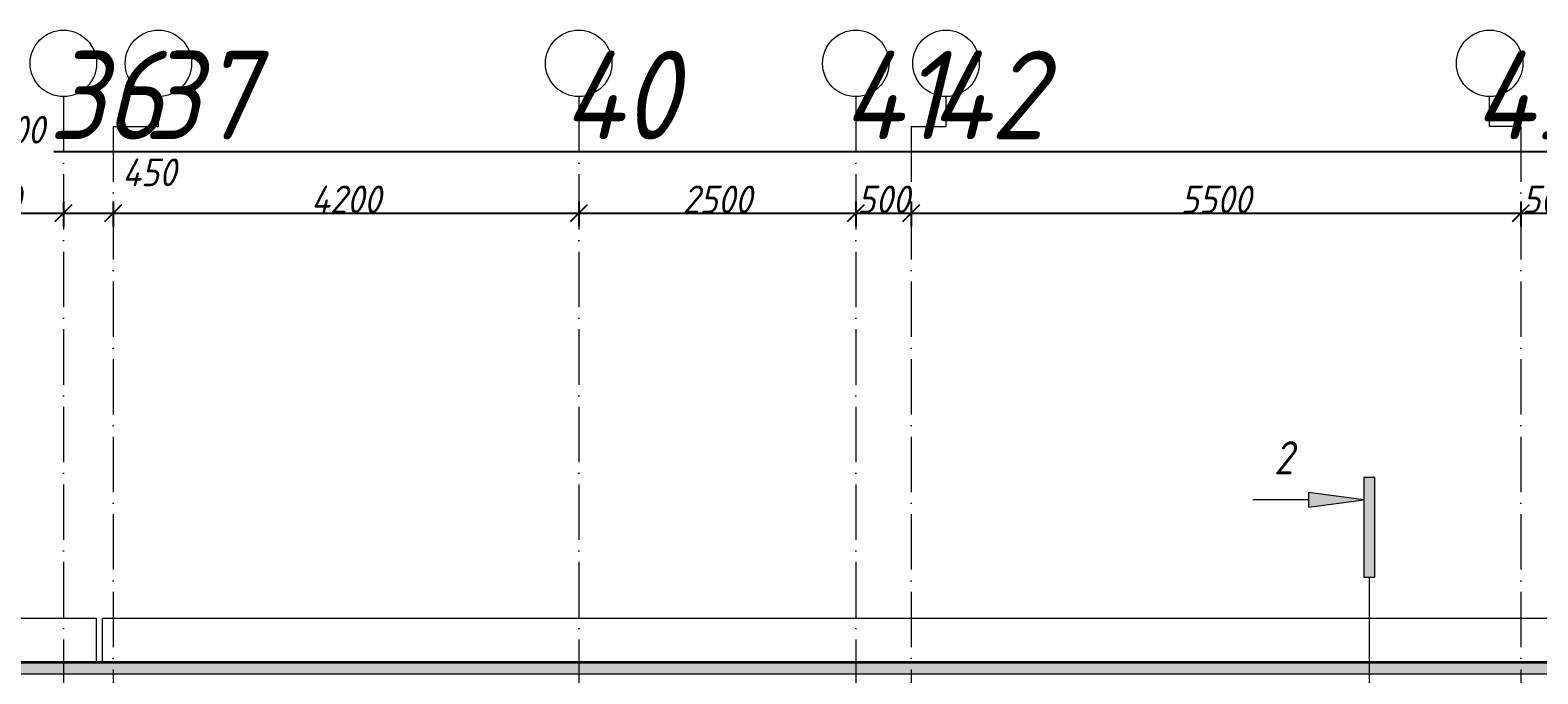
# Model space of a CAD drawing. Header units: millimetres. Extents: x -12989 to 629078, y -109036 to 555275.
# Drawn here: x 563189 to 576794, y 513810 to 519621 of the extents above; entities that cross this region are included whole.
import ezdxf

# ---------------------------------------------------------------- set-up
doc = ezdxf.new("R2010")
doc.units = ezdxf.units.MM
doc.linetypes.add('50_200_ШТРИХ_1Т_ш5_п1_п1_', pattern=[700, 500, -100, 0, -100])
for name, color, linetype, lineweight in [('A-____-____-DIMS', 7, 'Continuous', 9), ('A-FLOR-____-OTLN', 7, 'Continuous', 9), ('A-WALL-____-MCUT', 7, 'Continuous', 13), ('A-WALL-____-MCUT-3', 7, 'Continuous', 9), ('A-WALL-____-PATT-1', 7, 'Continuous', 9), ('G-____-____-SYMB', 7, 'Continuous', 9), ('S-GRID-____-IDEN', 7, 'Continuous', 9), ('S-GRID-____-OTLN', 7, 'Continuous', 9), ('S-GRID-____-OTLN-1', 7, '50_200_ШТРИХ_1Т_ш5_п1_п1_', 9)]:
    doc.layers.add(name, color=color, linetype=linetype, lineweight=lineweight)
doc.layers.add('G-____-____-SYMB-1', color=9, linetype='Continuous', lineweight=9, true_color=0x808080)
doc.styles.add('ISOCPEUR_I', font='isocpeui.ttf', dxfattribs={"width": 0.9, "height": 2.5})
doc.styles.add('ISOCPEUR_I_1', font='isocpeui.ttf', dxfattribs={"width": 0.85, "height": 2.5})
doc.styles.add('ISOCPEUR_I_9', font='isocpeui.ttf', dxfattribs={"width": 0.9, "height": 250})
doc.dimstyles.new('ISO-2_5_0_9К_БОЛЬШОЙ_ОСИ', dxfattribs={"dimscale": 304.8, "dimtxt": 248.995294, "dimasz": 0.492126, "dimexe": 0.393701, "dimexo": 0, "dimgap": 0, "dimtad": 1, "dimdec": 0, "dimzin": 0, "dimdsep": 46, "dimtxsty": 'ISOCPEUR_I_9', "dimblk1": 'OBLIQUE', "dimblk2": 'OBLIQUE', "dimsah": 1, "dimcen": 0.09, "dimdle": 0.393701, "dimazin": 0, "dimtfac": 1, "dimtdec": 4, "dimtix": 1, "dimtmove": 0, "dimatfit": 3, "dimfxl": 1, "dimtvp": 1, "dimtolj": 1, "dimtzin": 0, "dimarcsym": 2})
doc.dimstyles.new('ISO-2_5_0_9К_БОЛЬШОЙ_ОСИ_1', dxfattribs={"dimscale": 304.8, "dimtxt": 248.995294, "dimasz": 0.492126, "dimexe": 0.393701, "dimexo": 0, "dimgap": 0, "dimtad": 1, "dimdec": 0, "dimzin": 0, "dimdsep": 46, "dimtxsty": 'ISOCPEUR_I_9', "dimblk1": 'OBLIQUE', "dimblk2": 'OBLIQUE', "dimsah": 1, "dimcen": 0.09, "dimdle": 0.393701, "dimazin": 0, "dimtfac": 1, "dimtdec": 4, "dimtix": 1, "dimtmove": 1, "dimatfit": 3, "dimfxl": 1, "dimtvp": 1, "dimtolj": 1, "dimtzin": 0, "dimarcsym": 2})
doc.dimstyles.new('ISO-2_5_0_9К_БОЛЬШОЙ_ОСИ_2', dxfattribs={"dimscale": 304.8, "dimtxt": 248.995294, "dimasz": 0.492126, "dimexe": 0.393701, "dimexo": 0, "dimgap": 0, "dimtad": 1, "dimdec": 0, "dimzin": 0, "dimdsep": 46, "dimtxsty": 'ISOCPEUR_I_9', "dimblk1": 'OBLIQUE', "dimblk2": 'OBLIQUE', "dimsah": 1, "dimcen": 0.09, "dimdle": 0.393701, "dimazin": 0, "dimtfac": 1, "dimtdec": 4, "dimtix": 1, "dimtmove": 2, "dimatfit": 3, "dimfxl": 1, "dimtvp": 1, "dimtolj": 1, "dimtzin": 0, "dimarcsym": 2})

# ---------------------------------------------------------------- blocks, each defined once
blk = doc.blocks.new('Ось сетки - Круг_Ø6_00__ISO-2_5_0_9K_-25732049-АР1_Кладочный план подвала в осях 1-64_Ю-ЯЯ')
at = {"layer": 'S-GRID-____-IDEN'}
blk.add_circle((0, 0), 3, dxfattribs=at)
blk = doc.blocks.new('_Oblique')
at = {"color": 0, "linetype": 'ByBlock', "lineweight": -2}
blk.add_line((-0.5, -0.5), (0.5, 0.5), dxfattribs=at)
blk = doc.blocks.new('*D6569')
at = {"layer": 'A-____-____-DIMS', "color": 0, "lineweight": -2, "transparency": 16777216}
for p, q in [((562019, 517968), (563609, 517968)), ((562139, 518074), (562139, 517848)), ((563489, 518074), (563489, 517848))]:
    blk.add_line(p, q, dxfattribs=at)
at = {"layer": 'Defpoints', "color": 0, "transparency": 16777216}
for p in [(562139, 518074), (563489, 518074), (563489, 517968)]:
    blk.add_point(p, dxfattribs=at)
at = {"layer": 'A-____-____-DIMS', "color": 0, "lineweight": -2, "transparency": 16777216, "xscale": 150, "yscale": 150, "zscale": 150, "rotation": 180}
blk.add_blockref('_Oblique', (562139, 517968), dxfattribs=at)
at = {"layer": 'A-____-____-DIMS', "color": 0, "lineweight": -2, "transparency": 16777216, "xscale": 150, "yscale": 150, "zscale": 150}
blk.add_blockref('_Oblique', (563489, 517968), dxfattribs=at)
at = {"layer": 'A-____-____-DIMS', "color": 0, "transparency": 16777216, "insert": (562814, 518093), "char_height": 250, "width": 701.02, "attachment_point": 5, "style": 'ISOCPEUR_I_9'}
blk.add_mtext('\\A1;1350', dxfattribs=at)
blk = doc.blocks.new('*D6570')
at = {"layer": 'A-____-____-DIMS', "color": 0, "lineweight": -2, "transparency": 16777216}
for p, q in [((563369, 517968), (564059, 517968)), ((563489, 518074), (563489, 517848)), ((563939, 518074), (563939, 517848))]:
    blk.add_line(p, q, dxfattribs=at)
at = {"layer": 'Defpoints', "color": 0, "transparency": 16777216}
for p in [(563489, 518074), (563939, 518074), (563939, 517968)]:
    blk.add_point(p, dxfattribs=at)
at = {"layer": 'A-____-____-DIMS', "color": 0, "lineweight": -2, "transparency": 16777216, "xscale": 150, "yscale": 150, "zscale": 150, "rotation": 180}
blk.add_blockref('_Oblique', (563489, 517968), dxfattribs=at)
at = {"layer": 'A-____-____-DIMS', "color": 0, "lineweight": -2, "transparency": 16777216, "xscale": 150, "yscale": 150, "zscale": 150}
blk.add_blockref('_Oblique', (563939, 517968), dxfattribs=at)
at = {"layer": 'A-____-____-DIMS', "color": 0, "transparency": 16777216, "insert": (564019, 518462), "char_height": 250, "width": 591.84, "attachment_point": 1, "line_spacing_factor": 1.149209, "style": 'ISOCPEUR_I_9'}
blk.add_mtext('\\A1;450', dxfattribs=at)
blk = doc.blocks.new('*D6571')
at = {"layer": 'A-____-____-DIMS', "color": 0, "lineweight": -2, "transparency": 16777216}
for p, q in [((563819, 517968), (568259, 517968)), ((563939, 518074), (563939, 517848)), ((568139, 518074), (568139, 517848))]:
    blk.add_line(p, q, dxfattribs=at)
at = {"layer": 'Defpoints', "color": 0, "transparency": 16777216}
for p in [(563939, 518074), (568139, 518074), (568139, 517968)]:
    blk.add_point(p, dxfattribs=at)
at = {"layer": 'A-____-____-DIMS', "color": 0, "lineweight": -2, "transparency": 16777216, "xscale": 150, "yscale": 150, "zscale": 150, "rotation": 180}
blk.add_blockref('_Oblique', (563939, 517968), dxfattribs=at)
at = {"layer": 'A-____-____-DIMS', "color": 0, "lineweight": -2, "transparency": 16777216, "xscale": 150, "yscale": 150, "zscale": 150}
blk.add_blockref('_Oblique', (568139, 517968), dxfattribs=at)
at = {"layer": 'A-____-____-DIMS', "color": 0, "transparency": 16777216, "insert": (566039, 518093), "char_height": 250, "width": 781.46, "attachment_point": 5, "style": 'ISOCPEUR_I_9'}
blk.add_mtext('\\A1;4200', dxfattribs=at)
blk = doc.blocks.new('*D6572')
at = {"layer": 'A-____-____-DIMS', "color": 0, "lineweight": -2, "transparency": 16777216}
for p, q in [((568019, 517968), (570759, 517968)), ((568139, 518074), (568139, 517848)), ((570639, 518074), (570639, 517848))]:
    blk.add_line(p, q, dxfattribs=at)
at = {"layer": 'Defpoints', "color": 0, "transparency": 16777216}
for p in [(568139, 518074), (570639, 518074), (570639, 517968)]:
    blk.add_point(p, dxfattribs=at)
at = {"layer": 'A-____-____-DIMS', "color": 0, "lineweight": -2, "transparency": 16777216, "xscale": 150, "yscale": 150, "zscale": 150, "rotation": 180}
blk.add_blockref('_Oblique', (568139, 517968), dxfattribs=at)
at = {"layer": 'A-____-____-DIMS', "color": 0, "lineweight": -2, "transparency": 16777216, "xscale": 150, "yscale": 150, "zscale": 150}
blk.add_blockref('_Oblique', (570639, 517968), dxfattribs=at)
at = {"layer": 'A-____-____-DIMS', "color": 0, "transparency": 16777216, "insert": (569389, 518093), "char_height": 250, "width": 758.48, "attachment_point": 5, "style": 'ISOCPEUR_I_9'}
blk.add_mtext('\\A1;2500', dxfattribs=at)
blk = doc.blocks.new('*D6573')
at = {"layer": 'A-____-____-DIMS', "color": 0, "lineweight": -2, "transparency": 16777216}
for p, q in [((570519, 517968), (571259, 517968)), ((570639, 518074), (570639, 517848)), ((571139, 518074), (571139, 517848))]:
    blk.add_line(p, q, dxfattribs=at)
at = {"layer": 'Defpoints', "color": 0, "transparency": 16777216}
for p in [(570639, 518074), (571139, 518074), (571139, 517968)]:
    blk.add_point(p, dxfattribs=at)
at = {"layer": 'A-____-____-DIMS', "color": 0, "lineweight": -2, "transparency": 16777216, "xscale": 150, "yscale": 150, "zscale": 150, "rotation": 180}
blk.add_blockref('_Oblique', (570639, 517968), dxfattribs=at)
at = {"layer": 'A-____-____-DIMS', "color": 0, "lineweight": -2, "transparency": 16777216, "xscale": 150, "yscale": 150, "zscale": 150}
blk.add_blockref('_Oblique', (571139, 517968), dxfattribs=at)
at = {"layer": 'A-____-____-DIMS', "color": 0, "transparency": 16777216, "insert": (570889, 518093), "char_height": 250, "width": 568.86, "attachment_point": 5, "style": 'ISOCPEUR_I_9'}
blk.add_mtext('\\A1;500', dxfattribs=at)
blk = doc.blocks.new('*D6574')
at = {"layer": 'A-____-____-DIMS', "color": 0, "lineweight": -2, "transparency": 16777216}
for p, q in [((571019, 517968), (576759, 517968)), ((571139, 518074), (571139, 517848)), ((576639, 518074), (576639, 517848))]:
    blk.add_line(p, q, dxfattribs=at)
at = {"layer": 'Defpoints', "color": 0, "transparency": 16777216}
for p in [(571139, 518074), (576639, 518074), (576639, 517968)]:
    blk.add_point(p, dxfattribs=at)
at = {"layer": 'A-____-____-DIMS', "color": 0, "lineweight": -2, "transparency": 16777216, "xscale": 150, "yscale": 150, "zscale": 150, "rotation": 180}
blk.add_blockref('_Oblique', (571139, 517968), dxfattribs=at)
at = {"layer": 'A-____-____-DIMS', "color": 0, "lineweight": -2, "transparency": 16777216, "xscale": 150, "yscale": 150, "zscale": 150}
blk.add_blockref('_Oblique', (576639, 517968), dxfattribs=at)
at = {"layer": 'A-____-____-DIMS', "color": 0, "transparency": 16777216, "insert": (573889, 518093), "char_height": 250, "width": 758.48, "attachment_point": 5, "style": 'ISOCPEUR_I_9'}
blk.add_mtext('\\A1;5500', dxfattribs=at)
blk = doc.blocks.new('*D6575')
at = {"layer": 'A-____-____-DIMS', "color": 0, "lineweight": -2, "transparency": 16777216}
for p, q in [((576519, 517968), (577259, 517968)), ((576639, 518074), (576639, 517848)), ((577139, 518074), (577139, 517848))]:
    blk.add_line(p, q, dxfattribs=at)
at = {"layer": 'Defpoints', "color": 0, "transparency": 16777216}
for p in [(576639, 518074), (577139, 518074), (577139, 517968)]:
    blk.add_point(p, dxfattribs=at)
at = {"layer": 'A-____-____-DIMS', "color": 0, "lineweight": -2, "transparency": 16777216, "xscale": 150, "yscale": 150, "zscale": 150, "rotation": 180}
blk.add_blockref('_Oblique', (576639, 517968), dxfattribs=at)
at = {"layer": 'A-____-____-DIMS', "color": 0, "lineweight": -2, "transparency": 16777216, "xscale": 150, "yscale": 150, "zscale": 150}
blk.add_blockref('_Oblique', (577139, 517968), dxfattribs=at)
at = {"layer": 'A-____-____-DIMS', "color": 0, "transparency": 16777216, "insert": (576889, 518093), "char_height": 250, "width": 568.86, "attachment_point": 5, "style": 'ISOCPEUR_I_9'}
blk.add_mtext('\\A1;500', dxfattribs=at)
blk = doc.blocks.new('*D6587')
at = {"layer": 'A-____-____-DIMS', "color": 0, "lineweight": -2, "transparency": 16777216}
for p, q in [((511289, 518627), (511289, 518401)), ((614789, 518627), (614789, 518401)), ((511169, 518521), (562522, 518521)), ((614909, 518521), (563401, 518521))]:
    blk.add_line(p, q, dxfattribs=at)
at = {"layer": 'Defpoints', "color": 0, "transparency": 16777216}
for p in [(511289, 518627), (614789, 518627), (614789, 518521)]:
    blk.add_point(p, dxfattribs=at)
at = {"layer": 'A-____-____-DIMS', "color": 0, "lineweight": -2, "transparency": 16777216, "xscale": 150, "yscale": 150, "zscale": 150, "rotation": 180}
blk.add_blockref('_Oblique', (511289, 518521), dxfattribs=at)
at = {"layer": 'A-____-____-DIMS', "color": 0, "lineweight": -2, "transparency": 16777216, "xscale": 150, "yscale": 150, "zscale": 150}
blk.add_blockref('_Oblique', (614789, 518521), dxfattribs=at)
at = {"layer": 'A-____-____-DIMS', "color": 0, "transparency": 16777216, "insert": (562422, 518847), "char_height": 250, "width": 1080.26, "attachment_point": 1, "line_spacing_factor": 1.149209, "style": 'ISOCPEUR_I_9'}
blk.add_mtext('\\A1;103500', dxfattribs=at)
blk = doc.blocks.new('Разрез - Заголовок разреза-10218885-АР1_Кладочный план подвала в осях 1-64_Ю-ЯЯ')
at = {"layer": 'G-____-____-SYMB'}
for points in [[(0, 0.5), (0, -0.5), (-9, -0.5), (-9, 0.5)], [(-6.34, -5.5), (-7.66, -5.5), (-7, -0.5)]]:
    blk.add_hatch(color=256, dxfattribs=at).paths.add_polyline_path(points, flags=0)
for p, q in [((0, 0.5), (-9, 0.5)), ((-9, 0.5), (-9, -0.5)), ((0, -0.5), (0, 0.5)), ((-9, -0.5), (0, -0.5)), ((-7, -0.5), (-7.66, -5.5)), ((-6.34, -5.5), (-7, -0.5)), ((-7.66, -5.5), (-6.34, -5.5)), ((-7, -5.5), (-7, -10.5))]:
    blk.add_line(p, q, dxfattribs=at)

msp = doc.modelspace()

# ---------------------------------------------------------------- hatches: boundary and pattern name
at = {"layer": 'A-WALL-____-PATT-1'}
h = msp.add_hatch(dxfattribs=at)
h.set_pattern_fill('FP_54', color=256, style=0, pattern_type=2)
h.set_pattern_definition([(0, (513638.804, 428127.92), (120.967, 69.841), [80.645, -161.29]), (120, (513638.804, 428127.92), (-120.96808, 69.84086), [80.645, -161.29]), (60, (513638.804, 428127.92), (-8e-05, 139.68186), [0, -161.29, 80.645, 0])])
h.paths.add_polyline_path([(614890.8036, 513810.9591), (614890.8036, 513910.9591), (539688.8036, 513910.9591), (539688.8036, 513810.9591), (614888.8036, 513810.9591)], flags=0)
h.paths.add_polyline_path([(538088.8036, 513810.9591), (538088.8036, 513910.9591), (511186.8036, 513910.9591), (511186.8036, 513810.9591), (534834.3188, 513810.9591)], flags=0)

# ---------------------------------------------------------------- linework, layer by layer
at = {"layer": 'A-FLOR-____-OTLN'}
for p, q in [((563788.8036, 514308.9591), (510688.8036, 514308.9591)), ((563788.8036, 513918.9591), (563788.8036, 514308.9591)), ((588338.8036, 514308.9591), (563838.8036, 514308.9591)), ((563838.8036, 514308.9591), (563838.8036, 513918.9591))]:
    msp.add_line(p, q, dxfattribs=at)
at = {"layer": 'A-WALL-____-MCUT'}
for p, q in [((614998.8036, 513918.9591), (539688.8036, 513918.9591)), ((539688.8036, 513910.9591), (614990.8036, 513910.9591))]:
    msp.add_line(p, q, dxfattribs=at)
at = {"layer": 'A-WALL-____-MCUT-3'}
msp.add_line((539688.8036, 513810.9591), (614890.8036, 513810.9591), dxfattribs=at)
at = {"layer": 'G-____-____-SYMB-1'}
msp.add_line((575273.1123, 514681.5252), (575273.1123, 480545.1691), dxfattribs=at)
at = {"layer": 'S-GRID-____-OTLN'}
for p, q in [((564346.1589, 518751.3339), (564346.1589, 519020.7686)), ((571453.4351, 518751.3339), (571453.4351, 519020.7686)), ((576358.6371, 518751.3339), (576358.6371, 519020.7686)), ((563938.8036, 518751.3339), (564346.1589, 518751.3339)), ((571138.8036, 518751.3339), (571453.4351, 518751.3339)), ((576638.8036, 518751.3339), (576358.6371, 518751.3339))]:
    msp.add_line(p, q, dxfattribs=at)
at = {"layer": 'S-GRID-____-OTLN-1'}
for p, q in [((563488.8036, 519020.7686), (563488.8036, 494803.4009)), ((568138.8036, 519020.7686), (568138.8036, 481019.505)), ((570638.8036, 519020.7686), (570638.8036, 481019.505)), ((563938.8036, 518751.3339), (563938.8036, 494803.4009)), ((571138.8036, 518751.3339), (571138.8036, 481183.844)), ((576638.8036, 518751.3339), (576638.8036, 481019.505))]:
    msp.add_line(p, q, dxfattribs=at)

# ---------------------------------------------------------------- block references
at = {"layer": 'G-____-____-SYMB', "xscale": 99.99999999999993, "yscale": 99.99999999999993, "zscale": 99.99999999999993, "rotation": 269.9999999999996}
msp.add_blockref('Разрез - Заголовок разреза-10218885-АР1_Кладочный план подвала в осях 1-64_Ю-ЯЯ', (575273.1123, 514681.5252), dxfattribs=at)
at = {"layer": 'S-GRID-____-IDEN', "xscale": 99.99999999999993, "yscale": 99.99999999999993, "zscale": 99.99999999999993, "rotation": 180}
for p in [(563488.8036, 519320.7686), (564346.1589, 519320.7686), (568138.8036, 519320.7686), (570638.8036, 519320.7686), (571453.4351, 519320.7686), (576358.6371, 519320.7686)]:
    msp.add_blockref('Ось сетки - Круг_Ø6_00__ISO-2_5_0_9K_-25732049-АР1_Кладочный план подвала в осях 1-64_Ю-ЯЯ', p, dxfattribs=at)

# ---------------------------------------------------------------- texts
at = {"layer": 'G-____-____-SYMB', "insert": (574412.483, 515910.1147), "char_height": 300, "width": 256.54, "attachment_point": 1, "style": 'ISOCPEUR_I_1'}
msp.add_mtext('\\fISOCPEUR|b0|i1|c204|p34|;2', dxfattribs=at)
at = {"layer": 'S-GRID-____-IDEN', "char_height": 800, "attachment_point": 1, "style": 'ISOCPEUR_I'}
for s, insert, width in [('36', (563354.4319, 519434.7022), 404.0505), ('37', (564211.7872, 519434.7022), 404.0505), ('40', (567995.4319, 519434.7022), 425.696062), ('41', (570519.2819, 519434.7022), 367.974562), ('42', (571310.0634, 519434.7022), 425.696062), ('45', (576215.2654, 519434.7022), 425.696062)]:
    msp.add_mtext(s, dxfattribs=dict(at, insert=insert, width=width))

# ---------------------------------------------------------------- dimensions: what is measured, and where the dimension line sits
at = {"layer": 'A-____-____-DIMS'}
for base, p1, p2, dimstyle, override, picture, middle in [((614788.8036, 518520.5857), (511288.8036, 518626.6518), (614788.8036, 518626.6518), 'ISO-2_5_0_9К_БОЛЬШОЙ_ОСИ_2', {"dimtxt": 400, "dimpost": '<>', "dimfxl": 103500}, '*D6587', (562961.6538, 518680.533)), ((563938.8036, 517968.3665), (563488.8036, 518074.4325), (563938.8036, 518074.4325), 'ISO-2_5_0_9К_БОЛЬШОЙ_ОСИ_1', {"dimtxt": 400, "dimpost": '<>', "dimfxl": 450}, '*D6570', (564314.8562, 518128.3137))]:
    dim = msp.add_linear_dim(base=base, p1=p1, p2=p2, dimstyle=dimstyle, override=override, dxfattribs=at)
    dim.commit()
    dim.dimension.update_dxf_attribs({"geometry": picture, "text_midpoint": middle, "dimtype": 160})
for base, p1, p2, override, picture, middle in [((563488.8036, 517968.3665), (562138.8036, 518074.4325), (563488.8036, 518074.4325), {"dimtxt": 400, "dimpost": '<>', "dimfxl": 1350}, '*D6569', (562813.8036, 518093.3665)), ((568138.8036, 517968.3665), (563938.8036, 518074.4325), (568138.8036, 518074.4325), {"dimtxt": 400, "dimpost": '<>', "dimfxl": 4200}, '*D6571', (566038.8036, 518093.3665)), ((570638.8036, 517968.3665), (568138.8036, 518074.4325), (570638.8036, 518074.4325), {"dimtxt": 400, "dimpost": '<>', "dimfxl": 2500}, '*D6572', (569388.8036, 518093.3665)), ((571138.8036, 517968.3665), (570638.8036, 518074.4325), (571138.8036, 518074.4325), {"dimtxt": 400, "dimpost": '<>', "dimfxl": 500}, '*D6573', (570888.8036, 518093.3665)), ((576638.8036, 517968.3665), (571138.8036, 518074.4325), (576638.8036, 518074.4325), {"dimtxt": 400, "dimpost": '<>', "dimfxl": 5500}, '*D6574', (573888.8036, 518093.3665)), ((577138.8036, 517968.3665), (576638.8036, 518074.4325), (577138.8036, 518074.4325), {"dimtxt": 400, "dimpost": '<>', "dimfxl": 500}, '*D6575', (576888.8036, 518093.3665))]:
    dim = msp.add_linear_dim(base=base, p1=p1, p2=p2, dimstyle='ISO-2_5_0_9К_БОЛЬШОЙ_ОСИ', override=override, dxfattribs=at)
    dim.commit()
    dim.dimension.update_dxf_attribs({"geometry": picture, "text_midpoint": middle})

doc.saveas('drawing.dxf')
